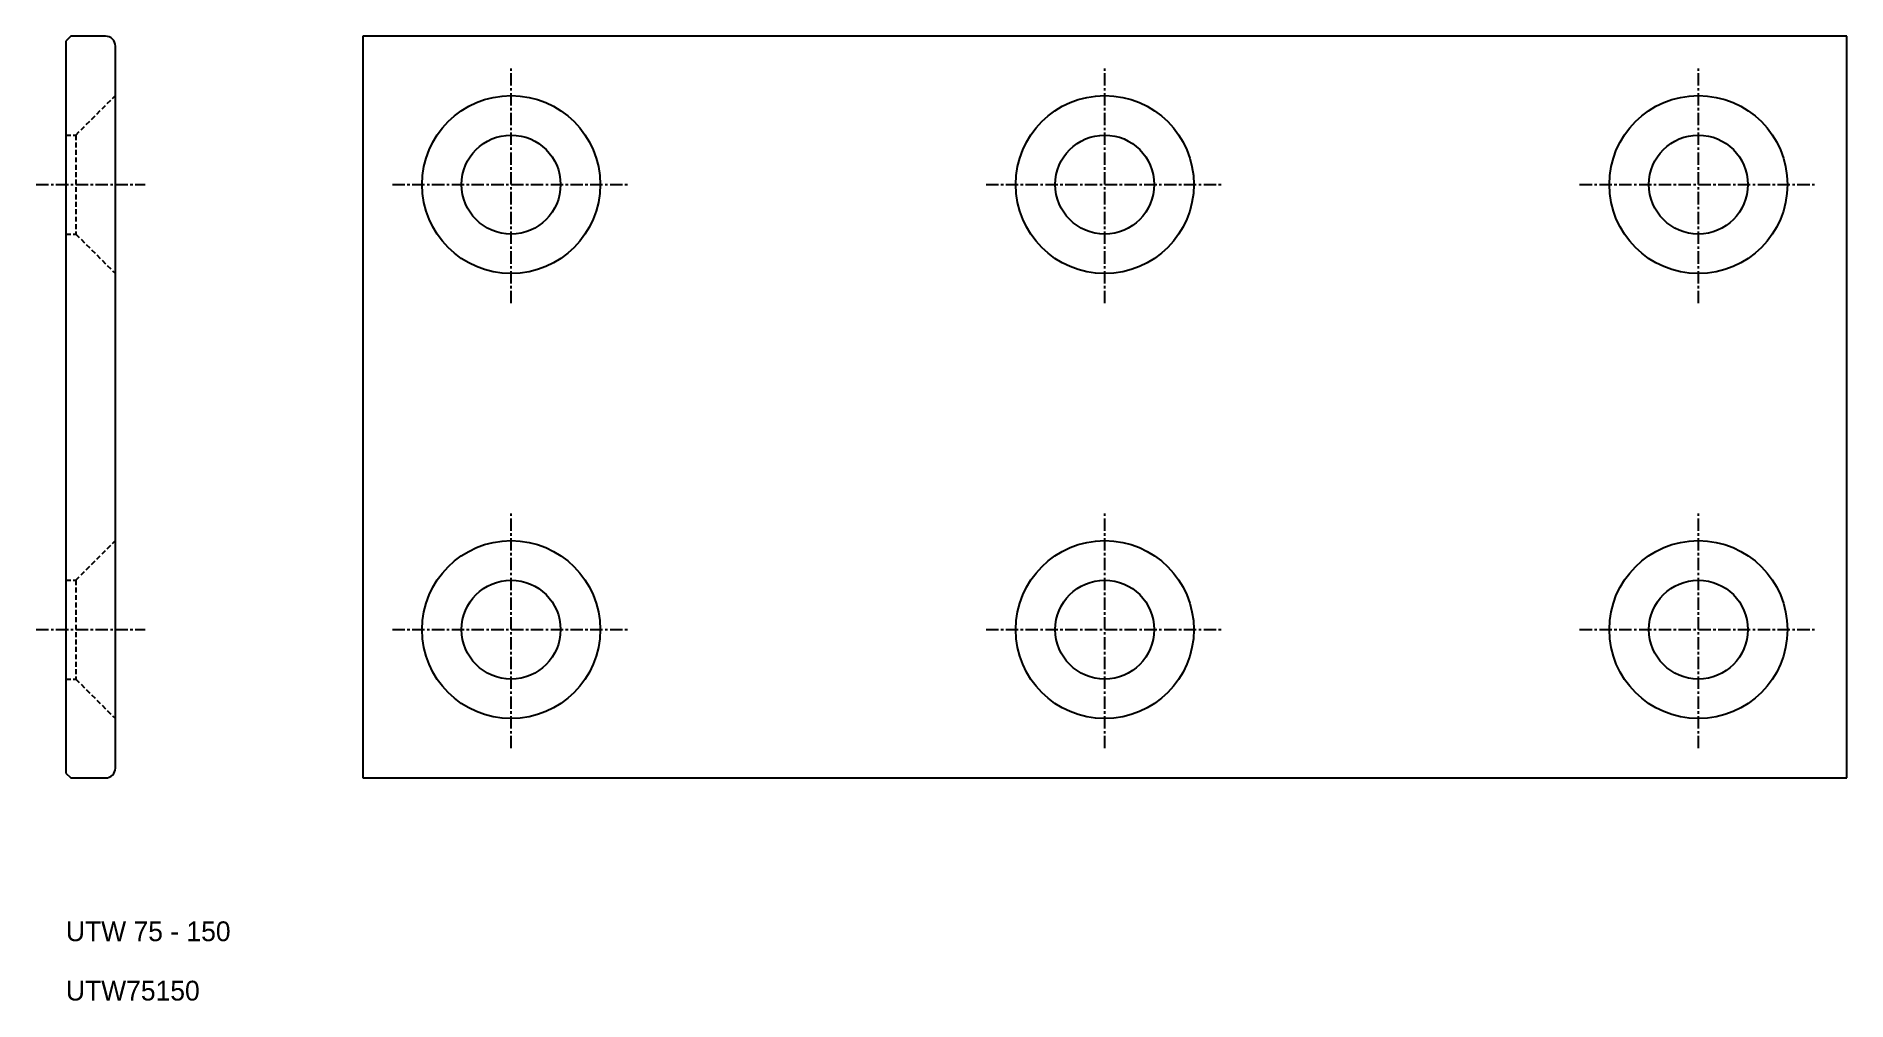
# Model space of a CAD drawing. Extents: x 7 to 190, y 10 to 108.
import ezdxf

# ---------------------------------------------------------------- set-up
doc = ezdxf.new("R2010")
doc.units = 0
doc.linetypes.add('CENTER', pattern=[2, 1.25, -0.25, 0.25, -0.25])
doc.linetypes.add('DASHED', pattern=[0.75, 0.5, -0.25])
doc.layers.get('0').update_dxf_attribs({"linetype": 'CONTINUOUS'})
doc.layers.add('CENTER', color=1, linetype='CENTER')

msp = doc.modelspace()

# ---------------------------------------------------------------- linework, layer by layer
at = {"color": 7, "linetype": 'CONTINUOUS'}
for p, q in [((10.5, 107.5), (10, 107)), ((10, 107), (10, 33)), ((14, 107.5), (10.5, 107.5)), ((15, 33.5), (15, 106.5)), ((190, 107.5), (40, 107.5)), ((40, 107.5), (40, 32.5)), ((190, 32.5), (190, 107.5)), ((10, 33), (10.5, 32.5)), ((10.5, 32.5), (14, 32.5)), ((40, 32.5), (190, 32.5))]:
    msp.add_line(p, q, dxfattribs=at)
at = {"color": 3, "linetype": 'DASHED'}
for p, q in [((11, 97.5), (15, 101.5)), ((10, 97.5), (11, 97.5)), ((11, 97.5), (11, 87.5)), ((10, 87.5), (11, 87.5)), ((11, 87.5), (15, 83.5)), ((11, 52.5), (15, 56.5)), ((10, 52.5), (11, 52.5)), ((11, 52.5), (11, 42.5)), ((10, 42.5), (11, 42.5)), ((11, 42.5), (15, 38.5))]:
    msp.add_line(p, q, dxfattribs=at)
at = {"color": 7, "linetype": 'CONTINUOUS'}
for centre, radius in [((55, 92.5), 9), ((115, 92.5), 9), ((175, 92.5), 9), ((55, 92.5), 5), ((115, 92.5), 5), ((175, 92.5), 5), ((55, 47.5), 9), ((115, 47.5), 9), ((175, 47.5), 9), ((55, 47.5), 5), ((115, 47.5), 5), ((175, 47.5), 5)]:
    msp.add_circle(centre, radius, dxfattribs=at)
for centre, start, end in [((14, 106.5), 0, 90), ((14, 33.5), 270, 0)]:
    msp.add_arc(centre, 1, start, end, dxfattribs=at)
at = {"layer": 'CENTER', "color": 1, "linetype": 'CENTER'}
for p, q in [((55, 80.5), (55, 104.5)), ((115, 80.5), (115, 104.5)), ((175, 80.5), (175, 104.5)), ((7, 92.5), (18, 92.5)), ((43, 92.5), (67, 92.5)), ((103, 92.5), (127, 92.5)), ((163, 92.5), (187, 92.5)), ((55, 35.5), (55, 59.5)), ((115, 35.5), (115, 59.5)), ((175, 35.5), (175, 59.5)), ((7, 47.5), (18, 47.5)), ((43, 47.5), (67, 47.5)), ((103, 47.5), (127, 47.5)), ((163, 47.5), (187, 47.5))]:
    msp.add_line(p, q, dxfattribs=at)

# ---------------------------------------------------------------- texts
at = {"color": 7, "linetype": 'CONTINUOUS'}
for s, p in [('UTW 75 - 150', (10, 16)), ('UTW75150', (10, 10))]:
    msp.add_text(s, height=2, dxfattribs=at).set_placement(p)

doc.saveas('drawing.dxf')
